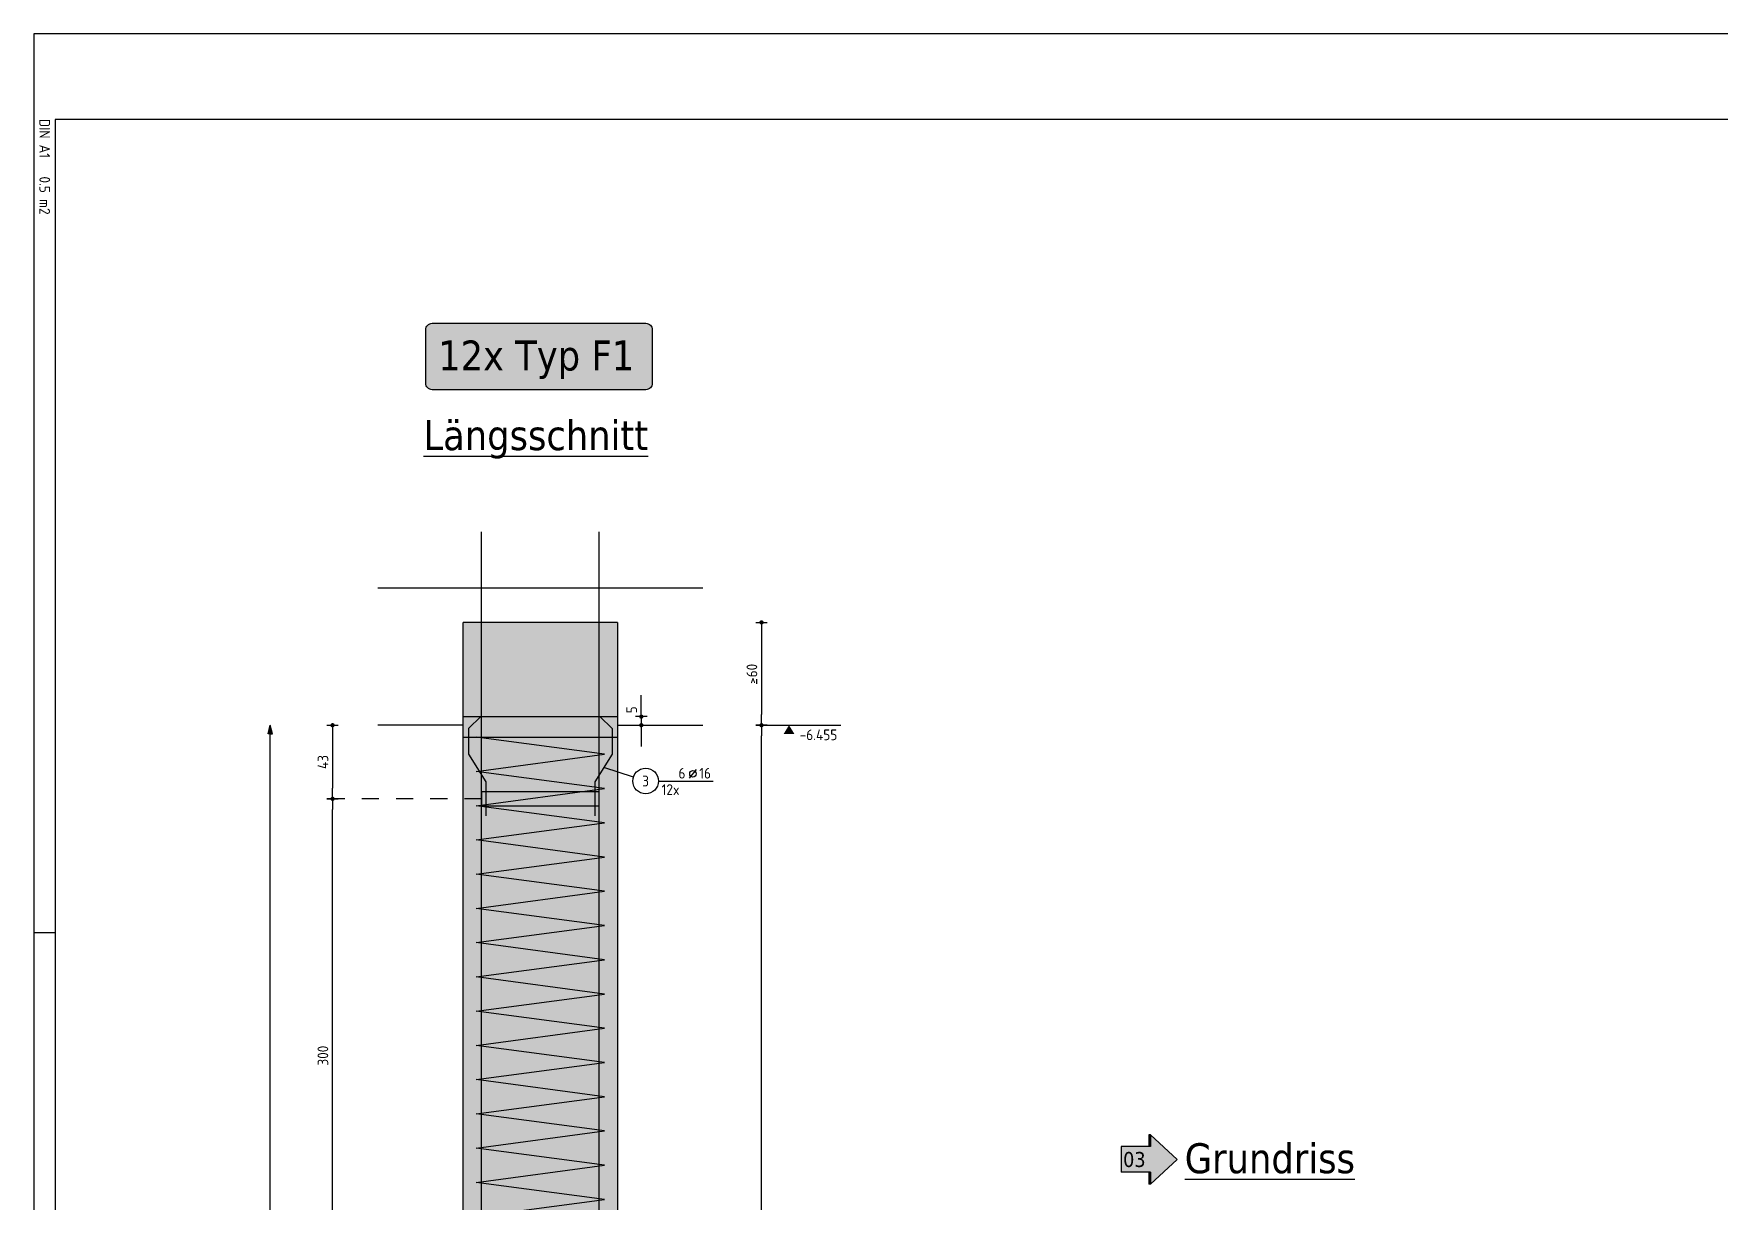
# Model space of a CAD drawing. Extents: x 15.6 to 35.4, y -17.8 to 3.5.
# Drawn here: x 15.6 to 25.45, y -3.56 to 3.26 of the extents above; entities that cross this region are included whole.
import ezdxf
from ezdxf.enums import TextEntityAlignment as Align

# ---------------------------------------------------------------- set-up
doc = ezdxf.new("R2010")
doc.units = 0
doc.header["$LTSCALE"] = 0.25
doc.linetypes.add('AUSGEZOGEN', pattern=[1000.01, 1000, 0.01])
doc.linetypes.add('DASHDOT2', pattern=[0.5, 0.25, -0.125, 0, -0.125])
for name, color, linetype in [('ACHSEN', 7, 'Continuous'), ('BETON', 7, 'Continuous'), ('grau_hell', 7, 'Continuous'), ('grau_mittel', 7, 'Continuous'), ('HILFE', 7, 'Continuous'), ('index', 7, 'Continuous'), ('koten', 7, 'Continuous'), ('MASSE', 7, 'Continuous'), ('OBJEKT', 7, 'Continuous'), ('RAHMEN', 7, 'Continuous'), ('RND', 7, 'Continuous'), ('STAHL', 7, 'Continuous'), ('TEXT', 7, 'Continuous')]:
    doc.layers.add(name, color=color, linetype=linetype)
doc.layers.add('NOPLOT', color=7, linetype='Continuous', plot=False)
doc.styles.add('helv', font='tahoma.ttf')
doc.styles.add('txt', font='isocp.shx')
doc.linetypes.add('ZICKZACK', pattern='A,0.0001,-0.2,[131,ltypeshp.shx,S=0.2,R=0,X=-0.2,Y=0],-0.4,[131,ltypeshp.shx,S=0.2,R=180,X=0.2,Y=0],-0.2', length=0.8001)
doc.dimstyles.new('DOT_I', dxfattribs={"dimscale": 0.25, "dimtxt": 0.25, "dimasz": 0.25, "dimexe": 0.1, "dimexo": 0.3, "dimgap": 0.1, "dimtad": 1, "dimdec": 3, "dimzin": 3, "dimtxsty": 'txt', "dimblk": 'DOT', "dimblk1": 'DOT', "dimblk2": 'DOT', "dimsah": 1, "dimcen": 0.1, "dimse1": 1, "dimse2": 1, "dimazin": 0, "dimtfac": 1, "dimtdec": 4, "dimtix": 1, "dimtmove": 2, "dimatfit": 3, "dimfxl": 0, "dimtvp": 1, "dimtolj": 1, "dimtzin": 0, "dimarcsym": 0})

# ---------------------------------------------------------------- blocks, each defined once
blk = doc.blocks.new('DINA1')
at = {"layer": 'RAHMEN'}
for p, q in [((0, 59.4), (0, 0)), ((0, 0), (84.1, 0))]:
    blk.add_line(p, q, dxfattribs=at)
at = {"layer": 'RAHMEN', "color": 5}
for p, q in [((2, 58.9), (2, 0.5)), ((2, 0.5), (83.6, 0.5))]:
    blk.add_line(p, q, dxfattribs=at)
at = {"layer": 'RAHMEN', "color": 7}
blk.add_line((21, 0), (21, 0.5), dxfattribs=at)
at = {"layer": 'RAHMEN', "color": 7, "style": 'txt'}
blk.add_text('DIN A1   0.5 m2', height=0.25, dxfattribs=at).set_placement((1.989, 0.133))
blk = doc.blocks.new('DOT')
at = {"layer": 'MASSE', "color": 7, "linetype": 'Continuous'}
for p, q in [((0, 0), (-1, 0)), ((0, 0.54), (0, -0.54))]:
    blk.add_line(p, q, dxfattribs=at)
at = {"layer": 'MASSE', "color": 7, "linetype": 'Continuous', "const_width": 0.2}
blk.add_lwpolyline([(-0.1, 0, 1), (0.1, 0, 1)], format="xyb", close=True, dxfattribs=at)
blk = doc.blocks.new('*D20')
at = {"layer": 'Defpoints', "color": 0, "linetype": 'AUSGEZOGEN', "ltscale": 0.1, "transparency": 16777216}
for p in [(19.1533, -0.7257), (19.1533, -0.7757), (19.1533, -0.7757)]:
    blk.add_point(p, dxfattribs=at)
at = {"layer": 'MASSE', "color": 0, "linetype": 'AUSGEZOGEN', "lineweight": -2, "ltscale": 0.1, "transparency": 16777216}
for p, q in [((19.1533, -0.6632), (19.1533, -0.6007)), ((19.1533, -0.7257), (19.1533, -0.7757)), ((19.1533, -0.8382), (19.1533, -0.9007))]:
    blk.add_line(p, q, dxfattribs=at)
at = {"layer": 'MASSE', "color": 0, "linetype": 'AUSGEZOGEN', "lineweight": -2, "ltscale": 0.1, "transparency": 16777216, "xscale": 0.0625, "yscale": 0.0625, "zscale": 0.0625}
for p, rotation in [((19.1533, -0.7257), 270), ((19.1533, -0.7757), 90)]:
    blk.add_blockref('DOT', p, dxfattribs=dict(at, rotation=rotation))
at = {"layer": 'MASSE', "color": 0, "linetype": 'AUSGEZOGEN', "ltscale": 0.1, "transparency": 16777216, "insert": (19.097, -0.686), "char_height": 0.0625, "attachment_point": 5, "rotation": 90, "style": 'txt'}
blk.add_mtext('\\A1;5', dxfattribs=at)
blk = doc.blocks.new('OKRD_U')
at = {"color": 0, "linetype": 'ByBlock'}
blk.add_solid([(-0.125, -0.202), (0.125, -0.202), (0, 0)], dxfattribs=at)
at = {"color": 0, "linetype": 'ByBlock', "style": 'txt'}
blk.add_attdef('OKRD', (0.25, -0.35), '', height=0.25, dxfattribs=at)
blk = doc.blocks.new('*D21')
at = {"layer": 'Defpoints', "color": 0, "linetype": 'AUSGEZOGEN', "transparency": 16777216}
for p in [(19.8557, -0.1757), (19.8557, -0.7757), (19.8557, -0.7757)]:
    blk.add_point(p, dxfattribs=at)
at = {"layer": 'MASSE', "color": 0, "linetype": 'AUSGEZOGEN', "lineweight": -2, "transparency": 16777216}
blk.add_line((19.8557, -0.2382), (19.8557, -0.7132), dxfattribs=at)
at = {"layer": 'MASSE', "color": 0, "linetype": 'AUSGEZOGEN', "lineweight": -2, "transparency": 16777216, "xscale": 0.0625, "yscale": 0.0625, "zscale": 0.0625}
for p, rotation in [((19.8557, -0.1757), 90), ((19.8557, -0.7757), 270)]:
    blk.add_blockref('DOT', p, dxfattribs=dict(at, rotation=rotation))
at = {"layer": 'MASSE', "color": 0, "linetype": 'AUSGEZOGEN', "transparency": 16777216, "insert": (19.7995, -0.4757), "char_height": 0.0625, "attachment_point": 5, "rotation": 90, "style": 'txt'}
blk.add_mtext('\\A1;>60', dxfattribs=at)
blk = doc.blocks.new('RND_LEI')
at = {"layer": 'RND', "color": 7, "linetype": 'Continuous'}
blk.add_line((1.022, 0.066), (1.19, 0.27), dxfattribs=at)
for centre, radius in [((0, 0), 0.3), ((1.106, 0.168), 0.075)]:
    blk.add_circle(centre, radius, dxfattribs=at)
at = {"layer": 'RND', "color": 7, "linetype": 'Continuous', "style": 'txt'}
blk.add_attdef('POSL', text='', height=0.25, dxfattribs=at).set_placement((0, 0), align=Align.MIDDLE)
blk.add_attdef('ANZ', text='', height=0.25, dxfattribs=at).set_placement((0.931, 0.057), align=Align.RIGHT)
for tag, p in [('DUM', (1.253, 0.057)), ('ABSTD', (1.674, 0.057)), ('POSTXT', (0.374, -0.327))]:
    blk.add_attdef(tag, p, '', height=0.25, dxfattribs=at)
blk = doc.blocks.new('*D30')
at = {"layer": 'Defpoints', "color": 0, "linetype": 'AUSGEZOGEN', "transparency": 16777216}
for p in [(17.349, -1.2057), (17.349, -1.2057), (17.349, -4.2057)]:
    blk.add_point(p, dxfattribs=at)
at = {"layer": 'MASSE', "color": 0, "linetype": 'AUSGEZOGEN', "lineweight": -2, "transparency": 16777216}
blk.add_line((17.349, -4.1432), (17.349, -1.2682), dxfattribs=at)
at = {"layer": 'MASSE', "color": 0, "linetype": 'AUSGEZOGEN', "lineweight": -2, "transparency": 16777216, "xscale": 0.0625, "yscale": 0.0625, "zscale": 0.0625}
for p, rotation in [((17.349, -1.2057), 90), ((17.349, -4.2057), 270)]:
    blk.add_blockref('DOT', p, dxfattribs=dict(at, rotation=rotation))
at = {"layer": 'MASSE', "color": 0, "linetype": 'AUSGEZOGEN', "transparency": 16777216, "insert": (17.2928, -2.7057), "char_height": 0.0625, "attachment_point": 5, "rotation": 90, "style": 'txt'}
blk.add_mtext('\\A1;300', dxfattribs=at)
blk = doc.blocks.new('Pfeillinie')
at = {"layer": 'TEXT', "linetype": 'Continuous'}
blk.add_hatch(color=7, dxfattribs=at).paths.add_polyline_path([(0, 0), (-0.8, 0.2), (-0.8, 0), (-0.8, -0.2)])
at = {"layer": 'TEXT', "color": 7, "linetype": 'Continuous'}
for p, q in [((-0.8, 0), (-0.8, 0.2)), ((-0.8, 0.2), (0, 0)), ((-0.8, 0), (-0.8, -0.2)), ((-0.8, -0.2), (0, 0))]:
    blk.add_line(p, q, dxfattribs=at)
blk = doc.blocks.new('*D49')
at = {"layer": 'Defpoints', "color": 0, "linetype": 'AUSGEZOGEN', "transparency": 16777216}
for p in [(19.8557, -0.7757), (19.8557, -0.7757), (19.8557, -13.3207)]:
    blk.add_point(p, dxfattribs=at)
at = {"layer": 'MASSE', "color": 0, "linetype": 'AUSGEZOGEN', "lineweight": -2, "transparency": 16777216}
blk.add_line((19.8557, -13.2582), (19.8557, -0.8382), dxfattribs=at)
at = {"layer": 'MASSE', "color": 0, "linetype": 'AUSGEZOGEN', "lineweight": -2, "transparency": 16777216, "xscale": 0.0625, "yscale": 0.0625, "zscale": 0.0625}
for p, rotation in [((19.8557, -0.7757), 90), ((19.8557, -13.3207), 270)]:
    blk.add_blockref('DOT', p, dxfattribs=dict(at, rotation=rotation))
at = {"layer": 'MASSE', "color": 0, "linetype": 'AUSGEZOGEN', "transparency": 16777216, "insert": (19.7948, -7.0482), "char_height": 0.0625, "attachment_point": 5, "rotation": 90, "style": 'txt'}
blk.add_mtext('\\A1;1254,5', dxfattribs=at)
blk = doc.blocks.new('*D50')
at = {"layer": 'Defpoints', "color": 0, "linetype": 'AUSGEZOGEN', "transparency": 16777216}
for p in [(17.349, -0.7757), (17.349, -1.2057), (17.349, -1.2057)]:
    blk.add_point(p, dxfattribs=at)
at = {"layer": 'MASSE', "color": 0, "linetype": 'AUSGEZOGEN', "lineweight": -2, "transparency": 16777216}
blk.add_line((17.349, -0.8382), (17.349, -1.1432), dxfattribs=at)
at = {"layer": 'MASSE', "color": 0, "linetype": 'AUSGEZOGEN', "lineweight": -2, "transparency": 16777216, "xscale": 0.0625, "yscale": 0.0625, "zscale": 0.0625}
for p, rotation in [((17.349, -0.7757), 90), ((17.349, -1.2057), 270)]:
    blk.add_blockref('DOT', p, dxfattribs=dict(at, rotation=rotation))
at = {"layer": 'MASSE', "color": 0, "linetype": 'AUSGEZOGEN', "transparency": 16777216, "insert": (17.2928, -0.9907), "char_height": 0.0625, "attachment_point": 5, "rotation": 90, "style": 'txt'}
blk.add_mtext('\\A1;43', dxfattribs=at)
blk = doc.blocks.new('hin_ind5')
at = {"layer": 'grau_hell', "linetype": 'AUSGEZOGEN'}
h = blk.add_hatch(color=9, dxfattribs=at)
h.dxf.hatch_style = 2
h.paths.add_polyline_path([(0, 0), (0.619, -0.577), (0.619, -0.3), (1.306, -0.3), (1.306, 0.3), (0.619, 0.3), (0.619, 0.577)])
h.paths.add_polyline_path([(0.34, -0.274), (1.311, -0.274), (1.311, 0.274), (0.34, 0.274)], flags=9)
at = {"layer": 'OBJEKT', "linetype": 'AUSGEZOGEN'}
for points in [[(0.619, 0.3), (0.66, 0.3), (0.66, 0.577), (0.619, 0.577)], [(0.619, -0.577), (0.66, -0.577), (0.66, -0.3), (0.619, -0.3)]]:
    blk.add_hatch(color=1, dxfattribs=at).paths.add_polyline_path(points)
at = {"layer": 'OBJEKT', "color": 1, "linetype": 'AUSGEZOGEN'}
for p, q in [((0, 0), (0.619, 0.577)), ((0.619, 0.577), (0.619, 0.3)), ((0.619, 0.577), (0.66, 0.577)), ((0.66, 0.577), (0.66, 0.3)), ((0, 0), (0.619, -0.577)), ((0.619, 0.3), (1.306, 0.3)), ((1.306, 0.3), (1.306, -0.3)), ((0.619, -0.3), (0.619, -0.577)), ((0.619, -0.3), (1.306, -0.3)), ((0.66, -0.3), (0.66, -0.577))]:
    blk.add_line(p, q, dxfattribs=at)
at = {"layer": 'OBJEKT', "color": 7, "linetype": 'AUSGEZOGEN'}
blk.add_line((0.619, -0.577), (0.66, -0.577), dxfattribs=at)
at = {"layer": 'index', "color": 1, "linetype": 'Continuous', "style": 'helv'}
blk.add_attdef('INDEX', text='', height=0.35, rotation=360, dxfattribs=at).set_placement((1.259, 0), align=Align.MIDDLE_RIGHT)

msp = doc.modelspace()

# ---------------------------------------------------------------- hatches: boundary and pattern name
at = {"layer": 'grau_hell'}
msp.add_hatch(color=9, dxfattribs=at).paths.add_polyline_path([(19.1796, 1.1839, 0.414214), (19.2171, 1.2214), (19.2171, 1.5344, 0.414214), (19.1796, 1.5719), (17.9315, 1.5719, 0.414214), (17.894, 1.5344), (17.894, 1.2214, 0.414214), (17.9315, 1.1839)])
at = {"layer": 'grau_mittel'}
h = msp.add_hatch(color=61, dxfattribs=at)
h.paths.add_polyline_path([(19.0133, -0.7207), (19.0133, -0.1757), (18.1133, -0.1757), (18.1133, -0.7207)])
h.paths.add_polyline_path([(18.1133, -13.3207), (19.0133, -13.3207), (19.0133, -0.7207), (18.1133, -0.7207)])

# ---------------------------------------------------------------- linework, layer by layer
at = {"layer": 'ACHSEN', "color": 102, "linetype": 'DASHDOT2'}
msp.add_line((18.2203, -1.2057), (17.349, -1.2057), dxfattribs=at)
at = {"layer": 'BETON', "color": 6, "linetype": 'AUSGEZOGEN'}
for p, q in [((18.1133, -13.3207), (18.1133, -0.1757)), ((19.0133, -0.1757), (18.1133, -0.1757)), ((19.0133, -0.1757), (19.0133, -13.3207))]:
    msp.add_line(p, q, dxfattribs=at)
at = {"layer": 'HILFE', "color": 102, "linetype": 'AUSGEZOGEN'}
msp.add_line((19.8557, -0.7757), (20.3197, -0.7757), dxfattribs=at)
at = {"layer": 'MASSE', "color": 7, "linetype": 'AUSGEZOGEN'}
msp.add_line((19.8254, -0.5062), (19.8254, -0.5331), dxfattribs=at)
at = {"layer": 'NOPLOT', "color": 191, "linetype": 'Continuous'}
msp.add_line((18.1133, -0.8457), (19.0133, -0.8457), dxfattribs=at)
at = {"layer": 'OBJEKT', "color": 7, "linetype": 'AUSGEZOGEN'}
for p, q in [((19.5133, 0.0243), (17.6133, 0.0243)), ((18.1133, -0.7757), (17.6133, -0.7757)), ((19.0133, -0.7757), (19.5133, -0.7757))]:
    msp.add_line(p, q, dxfattribs=at)
at = {"layer": 'OBJEKT', "color": 7, "linetype": 'ZICKZACK', "ltscale": 0.1}
msp.add_line((18.1133, -0.7257), (19.0133, -0.7257), dxfattribs=at)
at = {"layer": 'OBJEKT', "color": 1, "linetype": 'AUSGEZOGEN'}
msp.add_lwpolyline([(17.9315, 1.5719), (19.1796, 1.5719, -0.414214), (19.2171, 1.5344), (19.2171, 1.2214, -0.414214), (19.1796, 1.1839), (17.9315, 1.1839, -0.414214), (17.894, 1.2214), (17.894, 1.5344, -0.414214)], format="xyb", close=True, dxfattribs=at)
at = {"layer": 'RND', "color": 102, "linetype": 'AUSGEZOGEN'}
msp.add_line((19.1069, -1.0791), (18.9339, -1.0232), dxfattribs=at)
at = {"layer": 'RND', "color": 7, "linetype": 'AUSGEZOGEN'}
msp.add_line((19.2534, -1.1016), (19.5734, -1.1016), dxfattribs=at)
at = {"layer": 'RND', "color": 1, "linetype": 'AUSGEZOGEN'}
for points in [[(18.2203, -13.2457), (18.2203, 0.3543)], [(18.9063, -13.2457), (18.9063, 0.3543)], [(18.215, -0.725), (18.1443, -0.7957), (18.1443, -0.9457), (18.2443, -1.1057), (18.2443, -1.3057)], [(18.9116, -0.725), (18.9823, -0.7957), (18.9823, -0.9457), (18.8823, -1.1057), (18.8823, -1.3057)], [(18.1882, -3.6457), (18.9382, -3.5457), (18.1882, -3.4457), (18.9382, -3.3457), (18.1882, -3.2457), (18.9382, -3.1457), (18.1882, -3.0457), (18.9382, -2.9457), (18.1882, -2.8457), (18.9382, -2.7457), (18.1882, -2.6457), (18.9382, -2.5457), (18.1882, -2.4457), (18.9382, -2.3457), (18.1882, -2.2457), (18.9382, -2.1457), (18.1882, -2.0457), (18.9382, -1.9457), (18.1882, -1.8457), (18.9382, -1.7457), (18.1882, -1.6457), (18.9382, -1.5457), (18.1882, -1.4457), (18.9382, -1.3457), (18.1882, -1.2457), (18.9382, -1.1457), (18.1882, -1.0457), (18.9382, -0.9457), (18.1882, -0.8457)]]:
    msp.add_lwpolyline(points, dxfattribs=at)
at = {"layer": 'RND', "color": 102, "linetype": 'AUSGEZOGEN'}
msp.add_lwpolyline([(16.9851, -13.3207), (16.9851, -0.7757)], dxfattribs=at)
at = {"layer": 'STAHL', "color": 102, "linetype": 'AUSGEZOGEN'}
msp.add_lwpolyline([(18.2203, -1.2457), (18.9063, -1.2457), (18.9063, -1.1657), (18.2203, -1.1657)], close=True, dxfattribs=at)

# ---------------------------------------------------------------- block references
at = {"layer": 'index', "color": 191, "linetype": 'AUSGEZOGEN'}
ref = msp.add_blockref('hin_ind5', (22.2842, -3.3122), dxfattribs=dict(at, xscale=-0.2499999999999991, yscale=0.2499999999999994, zscale=0.2499999999999994, rotation=359.9761684044309))
ref.add_attrib('INDEX', '03', dxfattribs={"color": 1, "linetype": 'Continuous', "height": 0.0875, "rotation": 359.97617, "style": 'helv'}).set_placement((22.1, -3.3122), align=Align.MIDDLE_RIGHT)
at = {"layer": 'koten', "color": 7, "linetype": 'AUSGEZOGEN', "ltscale": 0.1, "xscale": 0.25, "yscale": 0.25, "zscale": 0.25}
msp.add_blockref('OKRD_U', (20.0164, -0.7757), dxfattribs=at).add_auto_attribs({'OKRD': '-6.455'})
at = {"layer": 'RAHMEN', "xscale": 0.25, "yscale": 0.25, "zscale": 0.25, "rotation": 270}
msp.add_blockref('DINA1', (15.6029, 3.2629), dxfattribs=at)
at = {"layer": 'RND', "color": 102, "linetype": 'AUSGEZOGEN', "xscale": 0.0625, "yscale": 0.0625, "zscale": 0.0625, "rotation": 90}
msp.add_blockref('Pfeillinie', (16.9851, -0.7757), dxfattribs=at)
at = {"layer": 'RND', "color": 7, "linetype": 'AUSGEZOGEN', "xscale": 0.25, "yscale": 0.25, "zscale": 0.25}
msp.add_blockref('RND_LEI', (19.1784, -1.1016), dxfattribs=at).add_auto_attribs({'POSL': '3', 'DUM': '16', 'ANZ': '6', 'POSTXT': '12x'})

# ---------------------------------------------------------------- texts
at = {"layer": 'TEXT', "color": 5, "linetype": 'AUSGEZOGEN', "style": 'helv'}
for s, p in [('12x Typ F1', (17.9661, 1.2962)), ('%%ULängsschnitt', (17.8802, 0.8309)), ('%%UGrundriss', (22.3285, -3.3923))]:
    msp.add_text(s, height=0.175, dxfattribs=at).set_placement(p)

# ---------------------------------------------------------------- dimensions: what is measured, and where the dimension line sits
at = {"layer": 'MASSE', "color": 7, "linetype": 'AUSGEZOGEN'}
dim = msp.add_linear_dim(base=(19.8557, -0.7757), p1=(19.8557, -0.1757), p2=(19.8557, -0.7757), angle=90, text='><>', dimstyle='DOT_I', override={"dimdec": 0, "dimlfac": 100}, dxfattribs=at)
dim.commit()
dim.dimension.update_dxf_attribs({"geometry": '*D21', "text_midpoint": (19.7995, -0.4757)})
at = {"layer": 'MASSE', "color": 7, "linetype": 'AUSGEZOGEN', "ltscale": 0.1}
dim = msp.add_linear_dim(base=(19.1533, -0.7757), p1=(19.1533, -0.7257), p2=(19.1533, -0.7757), angle=90, dimstyle='DOT_I', override={"dimdec": 0, "dimlfac": 100}, dxfattribs=at)
dim.commit()
dim.dimension.update_dxf_attribs({"geometry": '*D20', "text_midpoint": (19.097, -0.686), "dimtype": 160})
at = {"layer": 'MASSE', "color": 7, "linetype": 'AUSGEZOGEN'}
for base, p1, p2, override, picture, middle in [((17.349, -1.2057), (17.349, -0.7757), (17.349, -1.2057), {"dimdec": 0, "dimlfac": 100}, '*D50', (17.2928, -0.9907)), ((19.8557, -0.7757), (19.8557, -13.3207), (19.8557, -0.7757), {"dimdec": 1, "dimlfac": 100}, '*D49', (19.7948, -7.0482)), ((17.349, -1.2057), (17.349, -4.2057), (17.349, -1.2057), {"dimdec": 0, "dimlfac": 100}, '*D30', (17.2928, -2.7057))]:
    dim = msp.add_linear_dim(base=base, p1=p1, p2=p2, angle=90, dimstyle='DOT_I', override=override, dxfattribs=at)
    dim.commit()
    dim.dimension.update_dxf_attribs({"geometry": picture, "text_midpoint": middle})

doc.saveas('drawing.dxf')
